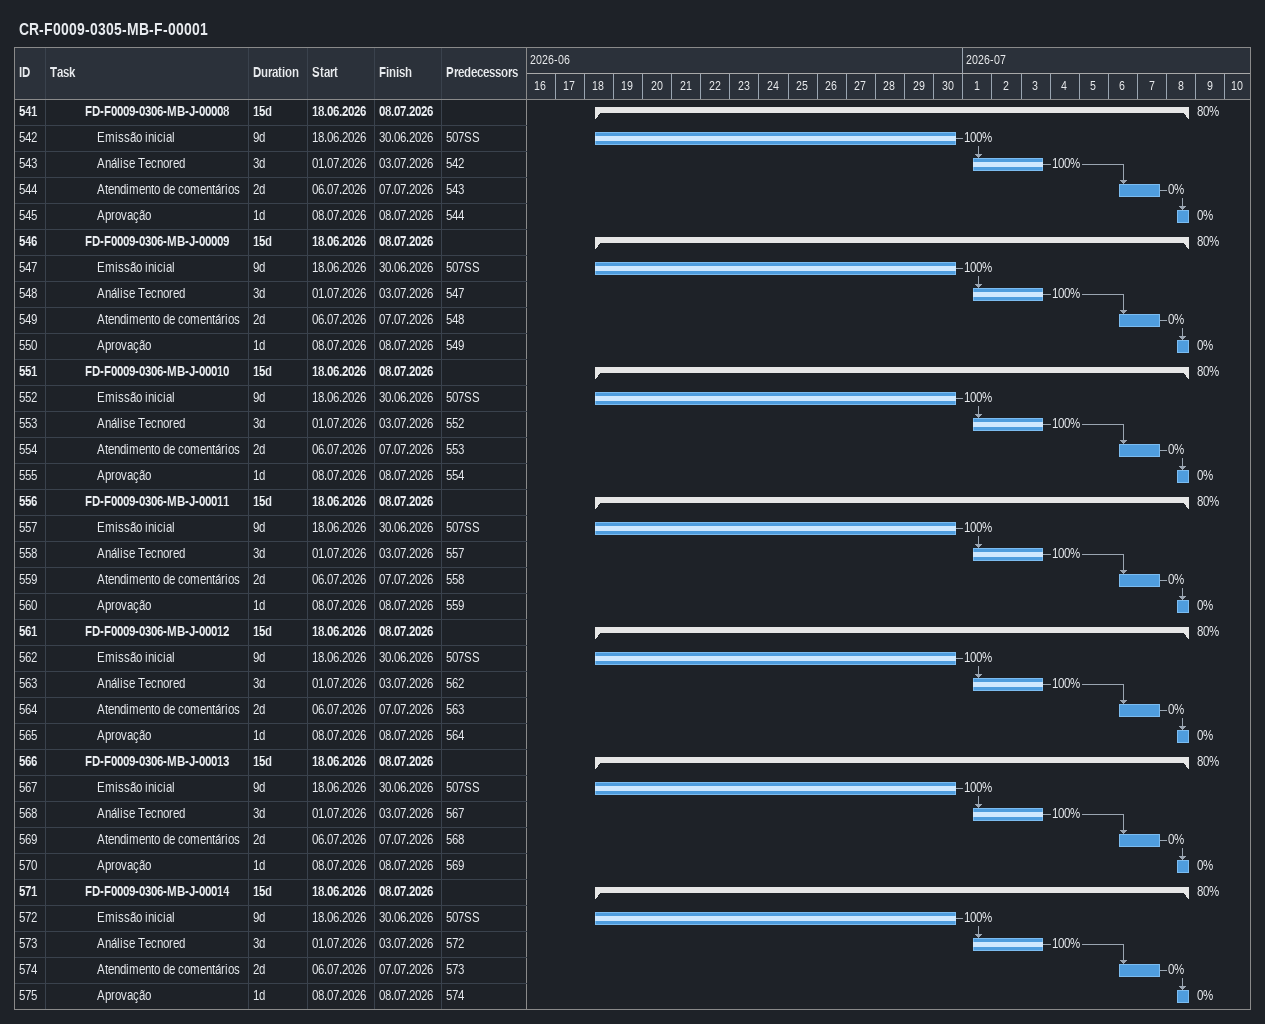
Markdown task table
CR-F0009-0305-MB-F-00001

| ID | Level | Task | Duration | Start | Finish | Predecessors | % complete |
|---|---|---|---|---|---|---|---|
| 541 | 4 | **FD-F0009-0306-MB-J-00008** | 15d | 2026-06-18 | 2026-07-08 |  | 80 |
| 542 | 5 | Emissão inicial | 9d | 2026-06-18 | 2026-06-30 | 507SS | 100 |
| 543 | 5 | Análise Tecnored | 3d | 2026-07-01 | 2026-07-03 | 542 | 100 |
| 544 | 5 | Atendimento de comentários | 2d | 2026-07-06 | 2026-07-07 | 543 | 0 |
| 545 | 5 | Aprovação | 1d | 2026-07-08 | 2026-07-08 | 544 | 0 |
| 546 | 4 | **FD-F0009-0306-MB-J-00009** | 15d | 2026-06-18 | 2026-07-08 |  | 80 |
| 547 | 5 | Emissão inicial | 9d | 2026-06-18 | 2026-06-30 | 507SS | 100 |
| 548 | 5 | Análise Tecnored | 3d | 2026-07-01 | 2026-07-03 | 547 | 100 |
| 549 | 5 | Atendimento de comentários | 2d | 2026-07-06 | 2026-07-07 | 548 | 0 |
| 550 | 5 | Aprovação | 1d | 2026-07-08 | 2026-07-08 | 549 | 0 |
| 551 | 4 | **FD-F0009-0306-MB-J-00010** | 15d | 2026-06-18 | 2026-07-08 |  | 80 |
| 552 | 5 | Emissão inicial | 9d | 2026-06-18 | 2026-06-30 | 507SS | 100 |
| 553 | 5 | Análise Tecnored | 3d | 2026-07-01 | 2026-07-03 | 552 | 100 |
| 554 | 5 | Atendimento de comentários | 2d | 2026-07-06 | 2026-07-07 | 553 | 0 |
| 555 | 5 | Aprovação | 1d | 2026-07-08 | 2026-07-08 | 554 | 0 |
| 556 | 4 | **FD-F0009-0306-MB-J-00011** | 15d | 2026-06-18 | 2026-07-08 |  | 80 |
| 557 | 5 | Emissão inicial | 9d | 2026-06-18 | 2026-06-30 | 507SS | 100 |
| 558 | 5 | Análise Tecnored | 3d | 2026-07-01 | 2026-07-03 | 557 | 100 |
| 559 | 5 | Atendimento de comentários | 2d | 2026-07-06 | 2026-07-07 | 558 | 0 |
| 560 | 5 | Aprovação | 1d | 2026-07-08 | 2026-07-08 | 559 | 0 |
| 561 | 4 | **FD-F0009-0306-MB-J-00012** | 15d | 2026-06-18 | 2026-07-08 |  | 80 |
| 562 | 5 | Emissão inicial | 9d | 2026-06-18 | 2026-06-30 | 507SS | 100 |
| 563 | 5 | Análise Tecnored | 3d | 2026-07-01 | 2026-07-03 | 562 | 100 |
| 564 | 5 | Atendimento de comentários | 2d | 2026-07-06 | 2026-07-07 | 563 | 0 |
| 565 | 5 | Aprovação | 1d | 2026-07-08 | 2026-07-08 | 564 | 0 |
| 566 | 4 | **FD-F0009-0306-MB-J-00013** | 15d | 2026-06-18 | 2026-07-08 |  | 80 |
| 567 | 5 | Emissão inicial | 9d | 2026-06-18 | 2026-06-30 | 507SS | 100 |
| 568 | 5 | Análise Tecnored | 3d | 2026-07-01 | 2026-07-03 | 567 | 100 |
| 569 | 5 | Atendimento de comentários | 2d | 2026-07-06 | 2026-07-07 | 568 | 0 |
| 570 | 5 | Aprovação | 1d | 2026-07-08 | 2026-07-08 | 569 | 0 |
| 571 | 4 | **FD-F0009-0306-MB-J-00014** | 15d | 2026-06-18 | 2026-07-08 |  | 80 |
| 572 | 5 | Emissão inicial | 9d | 2026-06-18 | 2026-06-30 | 507SS | 100 |
| 573 | 5 | Análise Tecnored | 3d | 2026-07-01 | 2026-07-03 | 572 | 100 |
| 574 | 5 | Atendimento de comentários | 2d | 2026-07-06 | 2026-07-07 | 573 | 0 |
| 575 | 5 | Aprovação | 1d | 2026-07-08 | 2026-07-08 | 574 | 0 |
